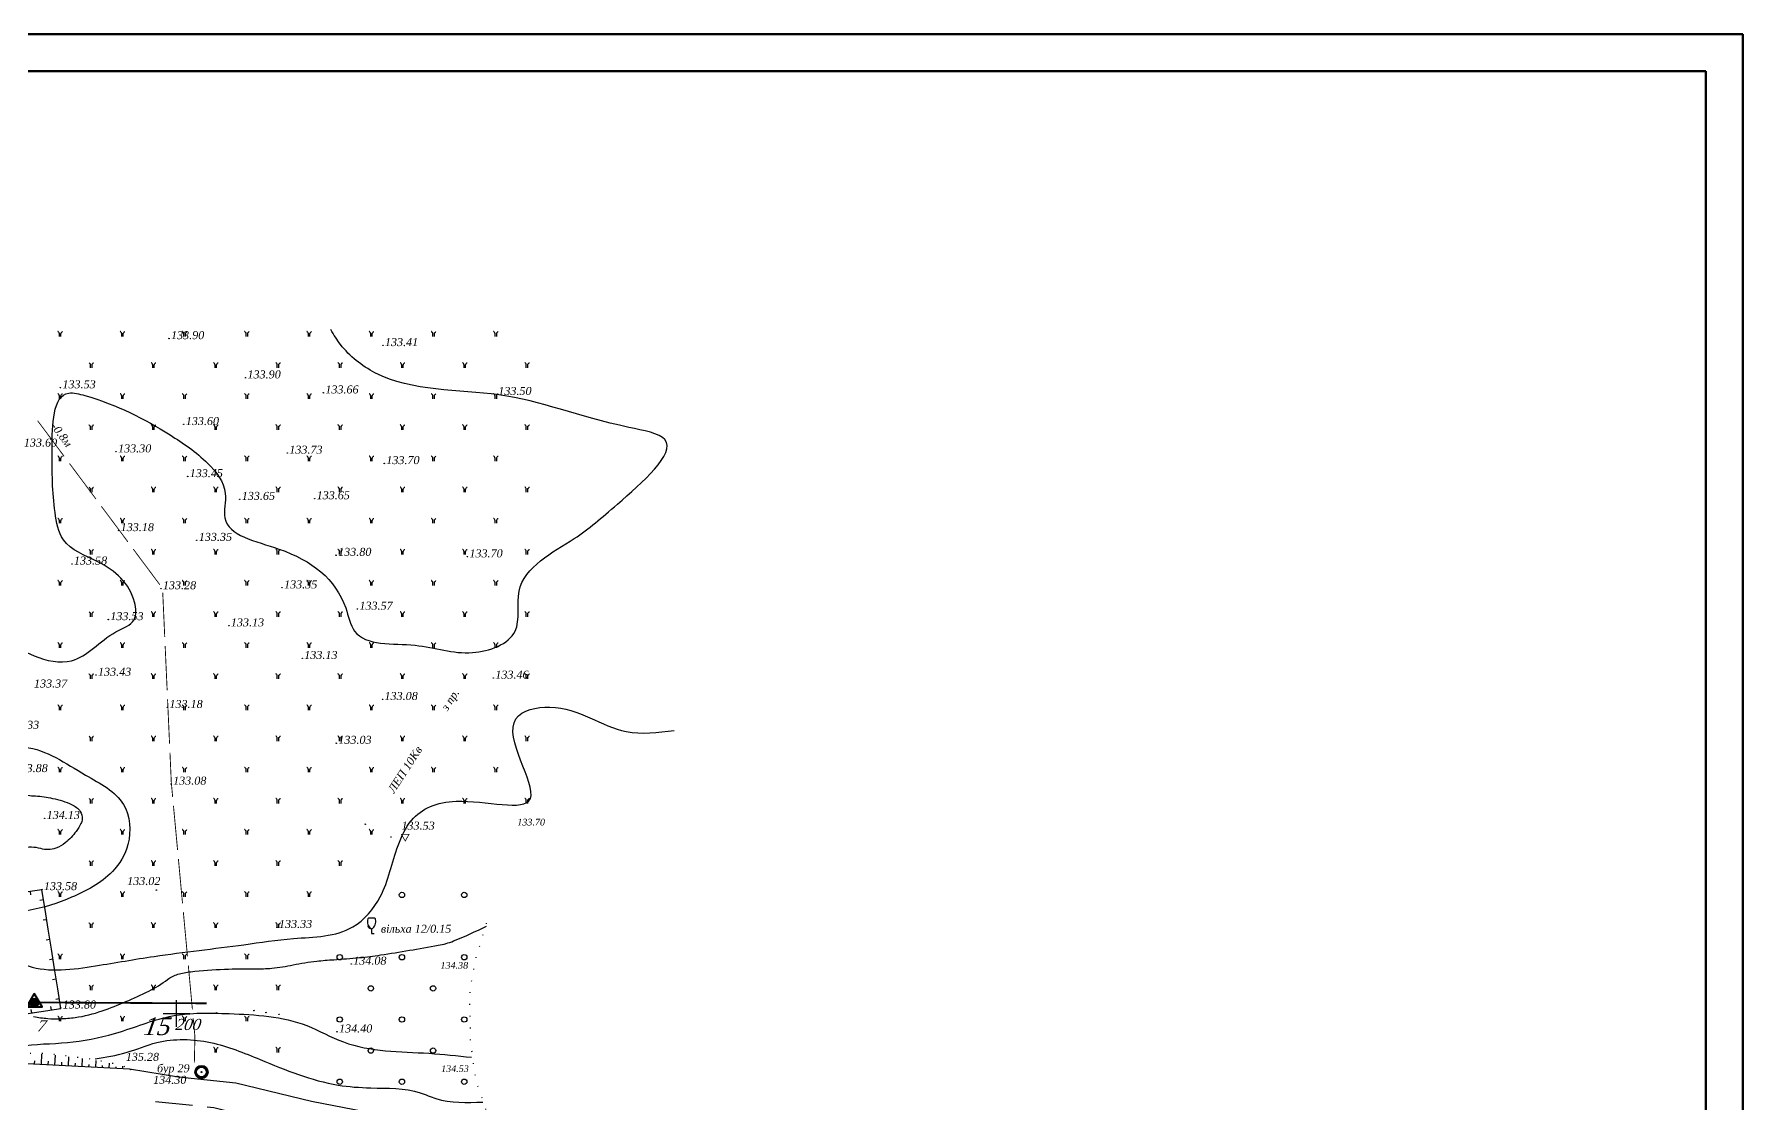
# Model space of a CAD drawing. Header units: millimetres. Extents: x 1400 to 7029, y -1119 to 1612.
# Drawn here: x 3351.4 to 3582, y 1460.6 to 1605 of the extents above; entities that cross this region are included whole.
import ezdxf
from ezdxf.lldxf.tags import DXFTag

# ---------------------------------------------------------------- set-up
doc = ezdxf.new("R2010")
doc.units = ezdxf.units.MM
doc.set_wipeout_variables(frame=1)
for name, pattern in [('ADOT1', [1.6, 0.1, -1.5]), ('AHIDDEN2', [3, 1.5, -1.5]), ('AHIDDEN4', [7, 5, -2])]:
    doc.linetypes.add(name, pattern=pattern)
for name, color, linetype in [('01_Північ', 7, 'Continuous'), ('0_Лицензия', 6, 'Continuous'), ('кресты', 7, 'Continuous'), ('ПИКЕТЫ', 7, 'Continuous')]:
    doc.layers.add(name, color=color, linetype=linetype)
doc.styles.add('grad', font='timesi.ttf')
doc.styles.add('universw', font='timesi.ttf', dxfattribs={"oblique": 10})
tags = doc.linetypes.add('New Line1', pattern=[1.5, 1, -0.5]).pattern_tags.tags
tags[6:7] = [DXFTag(74, 4), DXFTag(75, 0), DXFTag(340, '0'), DXFTag(46, 1.0), DXFTag(50, 0.0), DXFTag(44, 0.0), DXFTag(45, 0.0)]
tags[4:5] = [DXFTag(74, 4), DXFTag(75, 0), DXFTag(340, '0'), DXFTag(46, 1.0), DXFTag(50, 0.0), DXFTag(44, 0.0), DXFTag(45, 0.0)]

# ---------------------------------------------------------------- blocks, each defined once
blk = doc.blocks.new('475_1')
at = {"color": 0, "linetype": 'Continuous'}
for p, q in [((-2.5, 0), (2.5, 0)), ((0, 0.8), (0, 0))]:
    blk.add_line(p, q, dxfattribs=at)
blk = doc.blocks.new('369')
at = {"color": 0, "linetype": 'Continuous'}
blk.add_circle((0, 0), 0.6, dxfattribs=at)
blk = doc.blocks.new('390_2')
at = {"color": 0, "linetype": 'Continuous', "lineweight": 0}
blk.add_wipeout([(0.56, -0.02), (0.56, 0.02), (0.02, 0.02), (0.02, 1.02), (0.15, 1.11), (0.31, 1.24), (0.46, 1.38), (0.62, 1.58), (0.73, 1.77), (0.84, 2), (0.9, 2.21), (0.95, 2.44), (0.96, 2.61), (0.96, 2.86), (0.94, 3.01), (0.89, 3.24), (0.86, 3.33), (0.82, 3.39), (0.77, 3.44), (0.7, 3.46), (-0.38, 3.46), (-0.69, 3.46), (-0.8, 3.42), (-0.85, 3.37), (-0.89, 3.28), (-0.93, 3.11), (-0.96, 2.93), (-0.97, 2.66), (-0.95, 2.39), (-0.91, 2.19), (-0.85, 2.03), (-0.78, 1.85), (-0.67, 1.65), (-0.56, 1.5), (-0.45, 1.37), (-0.28, 1.21), (-0.13, 1.09), (-0.02, 1.02), (-0.02, -0.02)], dxfattribs=at)
at = {"color": 0, "linetype": 'Continuous'}
blk.add_lwpolyline([(0.89, 3.12), (0.86, 3.28, 0.283123), (0.7, 3.44), (-0.69, 3.44, 0.301637), (-0.87, 3.28, 0.346308), (0, 1.03, 0.325277)], format="xyb", close=True, dxfattribs=at)
blk.add_lwpolyline([(0, 1.03), (0, 0), (0.54, 0)], dxfattribs=at)
blk = doc.blocks.new('89_3')
at = {"color": 0, "linetype": 'Continuous', "lineweight": 0}
blk.add_wipeout([(1.49, -0.34), (1.52, -0.18), (1.53, -0.02), (1.52, 0.14), (1.5, 0.3), (1.46, 0.45), (1.41, 0.6), (1.34, 0.75), (1.25, 0.88), (1.15, 1.01), (1.04, 1.12), (0.91, 1.23), (0.78, 1.32), (0.64, 1.39), (0.49, 1.45), (0.34, 1.49), (0.18, 1.52), (0.02, 1.53), (-0.14, 1.52), (-0.3, 1.5), (-0.46, 1.46), (-0.61, 1.41), (-0.75, 1.33), (-0.89, 1.25), (-1.01, 1.15), (-1.13, 1.04), (-1.23, 0.91), (-1.32, 0.78), (-1.39, 0.64), (-1.45, 0.49), (-1.5, 0.34), (-1.52, 0.18), (-1.53, 0.02), (-1.53, -0.14), (-1.5, -0.3), (-1.46, -0.46), (-1.41, -0.61), (-1.34, -0.75), (-1.25, -0.89), (-1.15, -1.01), (-1.04, -1.13), (-0.92, -1.23), (-0.78, -1.32), (-0.64, -1.39), (-0.49, -1.45), (-0.34, -1.5), (-0.18, -1.52), (-0.02, -1.53), (0.14, -1.53), (0.3, -1.5), (0.45, -1.46), (0.6, -1.41), (0.75, -1.34), (0.88, -1.25), (1.01, -1.15), (1.12, -1.04), (1.23, -0.92), (1.32, -0.78), (1.39, -0.64), (1.45, -0.49)], dxfattribs=at)
at = {"linetype": 'Continuous'}
h = blk.add_hatch(color=0, dxfattribs=at)
h.paths.add_polyline_path([(1.5, 0, 1), (-1.5, 0, 1)])
h.paths.add_polyline_path([(1.1, 0, 1), (-1.1, 0, 1)], flags=16)
at = {"color": 0, "linetype": 'Continuous'}
for radius in [1.5, 1.1, 0.1]:
    blk.add_circle((0, 0), radius, dxfattribs=at)
blk = doc.blocks.new('Pointb')
at = {"color": 0, "linetype": 'ByBlock', "lineweight": -2, "const_width": 1.4}
blk.add_lwpolyline([(7, 4), (-7, 4), (0, -8.1)], close=True, dxfattribs=at)
blk = doc.blocks.new('403')
at = {"color": 0, "linetype": 'Continuous'}
for p, q in [((-0.45, 1.11), (-0.52, 1.11)), ((-0.38, 1.02), (-0.45, 1.11)), ((-0.31, 0.94), (-0.38, 1.02)), ((-0.21, 0.81), (-0.31, 0.94)), ((-0.17, 0.59), (-0.21, 0.81)), ((-0.17, 0), (-0.17, 0.59)), ((0.17, 0.59), (0.21, 0.81)), ((0.17, 0), (0.17, 0.59)), ((0.21, 0.81), (0.31, 0.94)), ((0.31, 0.94), (0.38, 1.02)), ((0.38, 1.02), (0.45, 1.11)), ((0.45, 1.11), (0.52, 1.11))]:
    blk.add_line(p, q, dxfattribs=at)
blk = doc.blocks.new('Licenzia')
at = {"linetype": 'New Line1', "lineweight": 25}
h = blk.add_hatch(color=6, dxfattribs=at)
h.dxf.hatch_style = 1
h.set_gradient(color1=(255, 0, 255), color2=(255, 0, 255), centered=1, tint=1, name='INVCYLINDER')
edge = h.paths.add_edge_path()
edge.add_arc((0, 0), 2, 0, 360)
at = {"color": 6, "linetype": 'Continuous', "lineweight": 40, "flags": 128}
blk.add_lwpolyline([(-0.08, 4.01), (-3.48, -1.99), (3.45, -1.99)], close=True, dxfattribs=at)
at = {"color": 10, "linetype": 'Continuous', "lineweight": 25}
blk.add_circle((0, 0), 2, dxfattribs=at)

msp = doc.modelspace()

# ---------------------------------------------------------------- linework, layer by layer
at = {"lineweight": 50}
for points in [[(3582.002, 1604.9881), (3582.002, 1000.9881), (2716.002, 1000.9881), (2716.002, 1604.9881)], [(3577.002, 1599.9881), (3577.002, 1005.9881), (2736.002, 1005.9881), (2736.002, 1599.9881)]]:
    msp.add_lwpolyline(points, close=True, dxfattribs=at)
at = {"layer": '01_Північ', "color": 7, "linetype": 'Continuous'}
for p, q in [((3351.4815, 1466.0318), (3351.5046, 1466.471)), ((3352.3977, 1465.9837), (3352.469, 1467.3401)), ((3354.2301, 1465.8874), (3354.2987, 1467.1927)), ((3356.0625, 1465.791), (3356.1245, 1466.9712)), ((3357.8948, 1465.6947), (3357.9503, 1466.7497)), ((3359.7272, 1465.5984), (3359.7737, 1466.4831)), ((3353.3139, 1465.9355), (3353.3379, 1466.3915)), ((3355.1463, 1465.8392), (3355.1681, 1466.2534)), ((3356.9787, 1465.7429), (3356.9982, 1466.1154)), ((3358.811, 1465.6466), (3358.8284, 1465.9774)), ((3360.6434, 1465.5503), (3360.6569, 1465.8067)), ((3361.5596, 1465.5021), (3361.594, 1466.1563)), ((3362.4758, 1465.4539), (3362.4852, 1465.6336)), ((3363.392, 1465.4058), (3363.4088, 1465.7252))]:
    msp.add_line(p, q, dxfattribs=at)
at = {"layer": '01_Північ', "color": 7, "linetype": 'Continuous', "const_width": 0.12}
for points in [[(3352.2225, 1552.3818), (3351.8847, 1552.8255)], [(3355.4742, 1548.0177), (3352.2225, 1552.3818)], [(3359.7761, 1542.2442), (3356.1912, 1547.0554)], [(3364.078, 1536.4706), (3360.4931, 1541.2819)], [(3368.3799, 1530.6971), (3364.795, 1535.5084)], [(3369.0468, 1523.6267), (3368.7767, 1529.6206)], [(3369.371, 1516.434), (3369.1008, 1522.4279)], [(3369.6952, 1509.2413), (3369.425, 1515.2352)], [(3369.9311, 1504.0058), (3369.7492, 1508.0425)], [(3370.1122, 1502.055), (3369.9311, 1504.0058)], [(3370.7778, 1494.8858), (3370.2232, 1500.8601)], [(3371.2287, 1490.0284), (3370.8887, 1493.691)], [(3371.4439, 1487.7167), (3371.2287, 1490.0284)], [(3372.1111, 1480.5477), (3371.5551, 1486.5219)], [(3372.7784, 1473.3787), (3372.2224, 1479.3528)], [(3373.1176, 1469.7341), (3372.8896, 1472.1838)], [(3373.0398, 1466.1953), (3373.1176, 1469.7341)]]:
    msp.add_lwpolyline(points, dxfattribs=at)
at = {"layer": '01_Північ', "color": 30}
msp.add_lwpolyline([(3349.5898, 1502.4871, 0.04374791), (3351.587, 1502.1886, -0.03765468), (3353.9102, 1501.8702, -0.02470546), (3355.2511, 1501.5123, -0.02620334), (3356.4745, 1501.048, -0.13295768), (3357.6384, 1500.108, -0.18669327), (3357.9147, 1499.0604, -0.08838336), (3357.7402, 1498.4706, -0.04363505), (3357.0917, 1497.4155, -0.06081726), (3355.6246, 1495.8712, -0.088867), (3354.3486, 1495.1537, -0.15303137), (3352.3135, 1495.09, 0.12406784), (3349.8225, 1495.1537, 0.02125384)], format="xyb", dxfattribs=at)
at = {"layer": '01_Північ', "color": 7, "linetype": 'ADOT1', "flags": 128}
for points in [[(3416.0867, 1452.8272), (3414.6647, 1455.0573), (3412.6929, 1459.0039), (3411.2927, 1463.0707), (3410.8333, 1465.0603), (3410.3215, 1469.2542), (3410.2139, 1474.3184), (3410.2899, 1476.2839), (3410.9936, 1480.1525), (3412.4716, 1485.0058)], [(3330.1822, 1468.2728), (3332.3079, 1468.5679), (3336.7217, 1468.7155), (3340.9731, 1467.9335), (3347.2998, 1467.5184), (3353.1469, 1467.4872), (3358.9991, 1466.7325), (3362.6993, 1466.0155), (3364.7004, 1465.2986)]]:
    msp.add_lwpolyline(points, dxfattribs=at)
at = {"layer": '01_Північ', "color": 7, "linetype": 'Continuous', "flags": 128}
msp.add_lwpolyline([(3330.4917, 1468.1025), (3332.4487, 1467.7924), (3346.1342, 1466.3129), (3364.3082, 1465.3576)], dxfattribs=at)
at = {"layer": '01_Північ', "color": 7}
msp.add_lwpolyline([(3416.3087, 1453.1797), (3410.8839, 1455.1108), (3403.0066, 1458.2302), (3388.8594, 1460.9419), (3378.6385, 1463.4363), (3370.9134, 1464.2678), (3364.3031, 1465.3309)], dxfattribs=at)
at = {"layer": '01_Північ', "linetype": 'AHIDDEN4', "flags": 128}
msp.add_lwpolyline([(3367.8176, 1460.9665), (3375.6613, 1460.1726), (3382.8941, 1458.3115), (3394.8527, 1455.7632), (3406.0098, 1453.3289), (3410.8218, 1451.8417), (3414.7017, 1450.2775), (3418.2996, 1446.9613), (3425.7955, 1437.4775), (3434.2095, 1426.439), (3441.8033, 1417.1479), (3446.3944, 1411.8166), (3453.8362, 1404.9892), (3461.0878, 1397.1662), (3466.3197, 1389.8926), (3468.9965, 1386.3063), (3471.7027, 1383.6313), (3475.3502, 1380.9268), (3483.5746, 1376.8068), (3488.4428, 1374.6709), (3492.1237, 1372.1197)], dxfattribs=at)
at = {"layer": '01_Північ', "color": 7}
for centre in [(3369.6275, 1563.9208, 40.17), (3398.4877, 1562.9854, 40.023), (3354.9734, 1557.2921, 40.059), (3379.9436, 1558.6211, 40.17), (3390.4525, 1556.5976, 40.098), (3413.7917, 1556.3926, 40.05), (3371.6161, 1552.3291, 40.08), (3362.4788, 1548.6412, 39.99), (3385.5855, 1548.4656, 40.119), (3372.1432, 1545.3045, 40.035), (3398.6764, 1547.0607, 40.26), (3379.1719, 1542.2312, 40.095), (3389.2756, 1542.319, 40.095), (3362.8303, 1538.0164, 39.954), (3373.3733, 1536.6993, 40.005), (3356.5225, 1533.5033, 40.074), (3392.1749, 1534.6797, 40.14), (3409.8949, 1534.4777, 40.11), (3368.5282, 1530.1753, 39.984), (3384.8827, 1530.2893, 40.005), (3395.0532, 1527.4141, 40.071), (3361.4301, 1526.0018, 40.059), (3377.6997, 1525.163, 39.939), (3387.6022, 1520.7677, 39.939), (3359.7702, 1518.5004, 40.029), (3413.3902, 1518.1128, 40.038), (3398.4325, 1515.2298, 39.924), (3369.4109, 1514.1504, 39.954), (3392.1988, 1509.3144, 39.909), (3369.9107, 1503.8048, 39.924), (3352.8447, 1499.1717, 40.239), (3396.1106, 1498.3823, 40.014), (3399.5791, 1496.6518, 40.059), (3352.4652, 1489.5683, 40.074), (3367.9176, 1489.4867, 39.906), (3384.1886, 1484.4693, 39.999), (3394.2098, 1479.5144, 40.224), (3355.0136, 1473.5977, 40.14), (3376.0363, 1472.9205, 42.228), (3381.0703, 1473.2355, 42.255), (3382.6963, 1472.9685), (3384.4813, 1472.7105), (3392.2976, 1470.3684, 40.32), (3364.4544, 1465.2752, 40.584)]:
    msp.add_circle(centre, 0.03, dxfattribs=at)
at = {"layer": '01_Північ', "color": 30}
msp.add_open_spline([(3331.0609, 1529.1305), (3333.0846, 1529.1464), (3337.7208, 1529.1829), (3344.7739, 1525.9763), (3349.903, 1521.0677), (3357.5515, 1519.5084), (3360.8159, 1523.9639), (3365.3324, 1525.4696), (3364.9543, 1530.3427), (3360.8627, 1533.8682), (3355.0214, 1535.741), (3353.8601, 1542.3005), (3353.8214, 1547.7187), (3353.9103, 1557.3658), (3362.0534, 1555.2846), (3368.0413, 1552.1678), (3374.5718, 1547.7501), (3377.8085, 1543.6636), (3376.1193, 1537.5326), (3386.6716, 1535.6652), (3392.9952, 1530.8122), (3394.6682, 1522.2197), (3403.2625, 1523.2293), (3409.6477, 1520.5854), (3417.6972, 1523.4164), (3415.474, 1532.1296), (3424.2721, 1536.4386), (3430.1132, 1541.5797), (3440.3249, 1550.3721), (3426.0887, 1552.8035), (3415.3836, 1557.4744), (3400.2491, 1556.5633), (3393.354, 1562.0237), (3391.8586, 1564.4203), (3391.4563, 1565.119)], degree=3, knots=[0, 0, 0, 0, 20.08899073, 46.02505419, 74.54024475, 91.56348481, 115.33689798, 125.12523841, 133.01652171, 157.53459508, 175.96097375, 188.78512449, 217.73855593, 243.67667572, 250.99414323, 293.26782357, 314.39846265, 330.16681118, 341.12488912, 369.21213995, 409.27612121, 420.43587382, 448.35464439, 474.43314628, 495.89036247, 513.94341821, 548.20527083, 573.12661894, 609.10234873, 626.21508846, 686.48255566, 743.11714295, 763.11460475, 771.08713075, 771.08713075, 771.08713075, 771.08713075], dxfattribs=at)
for points in [[(3345.1654, 1467.7007), (3350.2837, 1468.5405), (3356.7006, 1468.9986), (3363.0554, 1470.3723), (3370.0834, 1472.51), (3377.7226, 1472.8154), (3388.2036, 1471.2056), (3393.169, 1468.9915), (3404.7041, 1467.4646), (3410.4335, 1466.9301)], [(3359.6521, 1466.7169), (3363.8588, 1467.5769), (3367.97, 1468.9146), (3375.2362, 1468.9146), (3381.9287, 1466.6213), (3392.4456, 1463.1814), (3396.8435, 1462.7992), (3403.5361, 1462.1303), (3405.6395, 1461.3659), (3411.9496, 1460.8881)]]:
    msp.add_spline(points, degree=3, dxfattribs=at)
at = {"layer": 'кресты', "color": 3, "linetype": 'Continuous'}
for p, q in [((3370.6513, 1471.0275), (3370.6513, 1474.6275)), ((3368.8513, 1472.8275), (3372.4513, 1472.8275))]:
    msp.add_line(p, q, dxfattribs=at)

# ---------------------------------------------------------------- block references
at = {"layer": '01_Північ', "color": 7, "xscale": 0.6, "yscale": 0.6, "zscale": 0.6}
for name, p in [('403', (3354.9367, 1564.1841)), ('403', (3363.3367, 1564.1841)), ('403', (3371.7367, 1564.1841)), ('403', (3380.1367, 1564.1841)), ('403', (3388.5367, 1564.1841)), ('403', (3396.9367, 1564.1841)), ('403', (3405.3367, 1564.1841)), ('403', (3413.7367, 1564.1841)), ('403', (3359.1367, 1559.9841)), ('403', (3367.5367, 1559.9841)), ('403', (3375.9367, 1559.9841)), ('403', (3384.3367, 1559.9841)), ('403', (3392.7367, 1559.9841)), ('403', (3401.1367, 1559.9841)), ('403', (3409.5367, 1559.9841)), ('403', (3417.9367, 1559.9841)), ('403', (3354.9367, 1555.7841)), ('403', (3363.3367, 1555.7841)), ('403', (3371.7367, 1555.7841)), ('403', (3380.1367, 1555.7841)), ('403', (3388.5367, 1555.7841)), ('403', (3396.9367, 1555.7841)), ('403', (3405.3367, 1555.7841)), ('403', (3413.7367, 1555.7841)), ('403', (3359.1367, 1551.5841)), ('403', (3367.5367, 1551.5841)), ('403', (3375.9367, 1551.5841)), ('403', (3384.3367, 1551.5841)), ('403', (3392.7367, 1551.5841)), ('403', (3401.1367, 1551.5841)), ('403', (3409.5367, 1551.5841)), ('403', (3417.9367, 1551.5841)), ('403', (3354.9367, 1547.3841)), ('403', (3363.3367, 1547.3841)), ('403', (3371.7367, 1547.3841)), ('403', (3380.1367, 1547.3841)), ('403', (3388.5367, 1547.3841)), ('403', (3396.9367, 1547.3841)), ('403', (3405.3367, 1547.3841)), ('403', (3413.7367, 1547.3841)), ('403', (3359.1367, 1543.1841)), ('403', (3367.5367, 1543.1841)), ('403', (3375.9367, 1543.1841)), ('403', (3384.3367, 1543.1841)), ('403', (3392.7367, 1543.1841)), ('403', (3401.1367, 1543.1841)), ('403', (3409.5367, 1543.1841)), ('403', (3417.9367, 1543.1841)), ('403', (3354.9367, 1538.9841)), ('403', (3363.3367, 1538.9841)), ('403', (3371.7367, 1538.9841)), ('403', (3380.1367, 1538.9841)), ('403', (3388.5367, 1538.9841)), ('403', (3396.9367, 1538.9841)), ('403', (3405.3367, 1538.9841)), ('403', (3413.7367, 1538.9841)), ('403', (3359.1367, 1534.7841)), ('403', (3367.5367, 1534.7841)), ('403', (3375.9367, 1534.7841)), ('403', (3384.3367, 1534.7841)), ('403', (3392.7367, 1534.7841)), ('403', (3401.1367, 1534.7841)), ('403', (3409.5367, 1534.7841)), ('403', (3417.9367, 1534.7841)), ('403', (3354.9367, 1530.5841)), ('403', (3363.3367, 1530.5841)), ('403', (3371.7367, 1530.5841)), ('403', (3380.1367, 1530.5841)), ('403', (3388.5367, 1530.5841)), ('403', (3396.9367, 1530.5841)), ('403', (3405.3367, 1530.5841)), ('403', (3413.7367, 1530.5841)), ('403', (3359.1367, 1526.3841)), ('403', (3367.5367, 1526.3841)), ('403', (3375.9367, 1526.3841)), ('403', (3384.3367, 1526.3841)), ('403', (3392.7367, 1526.3841)), ('403', (3401.1367, 1526.3841)), ('403', (3409.5367, 1526.3841)), ('403', (3417.9367, 1526.3841)), ('403', (3354.9367, 1522.1841)), ('403', (3363.3367, 1522.1841)), ('403', (3371.7367, 1522.1841)), ('403', (3380.1367, 1522.1841)), ('403', (3388.5367, 1522.1841)), ('403', (3396.9367, 1522.1841)), ('403', (3405.3367, 1522.1841)), ('403', (3413.7367, 1522.1841)), ('403', (3359.1367, 1517.9841)), ('403', (3367.5367, 1517.9841)), ('403', (3375.9367, 1517.9841)), ('403', (3384.3367, 1517.9841)), ('403', (3392.7367, 1517.9841)), ('403', (3401.1367, 1517.9841)), ('403', (3409.5367, 1517.9841)), ('403', (3417.9367, 1517.9841)), ('403', (3354.9367, 1513.7841)), ('403', (3363.3367, 1513.7841)), ('403', (3371.7367, 1513.7841)), ('403', (3380.1367, 1513.7841)), ('403', (3388.5367, 1513.7841)), ('403', (3396.9367, 1513.7841)), ('403', (3405.3367, 1513.7841)), ('403', (3413.7367, 1513.7841)), ('403', (3359.1367, 1509.5841)), ('403', (3367.5367, 1509.5841)), ('403', (3375.9367, 1509.5841)), ('403', (3384.3367, 1509.5841)), ('403', (3392.7367, 1509.5841)), ('403', (3401.1367, 1509.5841)), ('403', (3409.5367, 1509.5841)), ('403', (3417.9367, 1509.5841)), ('403', (3354.9367, 1505.3841)), ('403', (3363.3367, 1505.3841)), ('403', (3371.7367, 1505.3841)), ('403', (3380.1367, 1505.3841)), ('403', (3388.5367, 1505.3841)), ('403', (3396.9367, 1505.3841)), ('403', (3405.3367, 1505.3841)), ('403', (3413.7367, 1505.3841)), ('403', (3359.1367, 1501.1841)), ('403', (3367.5367, 1501.1841)), ('403', (3375.9367, 1501.1841)), ('403', (3384.3367, 1501.1841)), ('403', (3392.7367, 1501.1841)), ('403', (3401.1367, 1501.1841)), ('403', (3409.5367, 1501.1841)), ('403', (3417.9367, 1501.1841)), ('403', (3354.9367, 1496.9841)), ('403', (3363.3367, 1496.9841)), ('403', (3371.7367, 1496.9841)), ('403', (3380.1367, 1496.9841)), ('403', (3388.5367, 1496.9841)), ('403', (3396.9367, 1496.9841)), ('403', (3359.1367, 1492.7841)), ('403', (3367.5367, 1492.7841)), ('403', (3375.9367, 1492.7841)), ('403', (3384.3367, 1492.7841)), ('403', (3392.7367, 1492.7841)), ('403', (3354.9367, 1488.5841)), ('403', (3363.3367, 1488.5841)), ('403', (3371.7367, 1488.5841)), ('403', (3380.1367, 1488.5841)), ('403', (3388.5367, 1488.5841)), ('369', (3401.0596, 1488.832)), ('369', (3409.4596, 1488.832)), ('403', (3359.1367, 1484.3841)), ('403', (3367.5367, 1484.3841)), ('403', (3375.9367, 1484.3841)), ('403', (3384.3367, 1484.3841)), ('369', (3396.8596, 1484.632)), ('403', (3354.9367, 1480.1841)), ('403', (3363.3367, 1480.1841)), ('403', (3371.7367, 1480.1841)), ('403', (3380.1367, 1480.1841)), ('369', (3392.6596, 1480.432)), ('369', (3401.0596, 1480.432)), ('369', (3409.4596, 1480.432)), ('403', (3359.1367, 1475.9841)), ('403', (3367.5367, 1475.9841)), ('403', (3375.9367, 1475.9841)), ('403', (3384.3367, 1475.9841)), ('369', (3396.8596, 1476.232)), ('369', (3405.2596, 1476.232)), ('403', (3354.9367, 1471.7841)), ('403', (3363.3367, 1471.7841)), ('403', (3371.7367, 1471.7841)), ('403', (3380.1367, 1471.7841)), ('369', (3392.6596, 1472.032)), ('369', (3401.0596, 1472.032)), ('369', (3409.4596, 1472.032)), ('403', (3375.9367, 1467.5841)), ('403', (3384.3367, 1467.5841)), ('369', (3396.8596, 1467.832)), ('369', (3405.2596, 1467.832)), ('369', (3392.6596, 1463.632)), ('369', (3401.0596, 1463.632)), ('369', (3409.4596, 1463.632))]:
    msp.add_blockref(name, p, dxfattribs=at)
at = {"layer": '01_Північ', "color": 1, "linetype": 'Continuous', "xscale": 0.075, "yscale": 0.075, "zscale": 0.075}
msp.add_blockref('Pointb', (3401.501, 1496.7217), dxfattribs=at)
at = {"layer": '01_Північ', "color": 7, "yscale": 0.6}
for p, xscale, zscale, rotation in [((3350.908, 1489.3041), 0.6297023035934652, 0.6297023035934652, 188.7856), ((3352.6776, 1488.2087), 0.5411324960491185, 0.5411324960491185, 99.0954), ((3353.1053, 1485.537), 0.5411324960491185, 0.5411324960491185, 99.0954), ((3353.533, 1482.8654), 0.5411324960491185, 0.5411324960491185, 99.0954), ((3353.9608, 1480.1938), 0.5411324960491185, 0.5411324960491185, 99.0954), ((3354.3885, 1477.5221), 0.5411324960491185, 0.5411324960491185, 99.0954), ((3354.8162, 1474.8505), 0.5411324960491185, 0.5411324960491185, 99.0954), ((3351.0604, 1472.9135), 0.535321633337632, 0.535321633337632, 8.610799999999998), ((3353.7068, 1473.3143), 0.535321633337632, 0.535321633337632, 8.610799999999998)]:
    msp.add_blockref('475_1', p, dxfattribs=dict(at, xscale=xscale, zscale=zscale, rotation=rotation))
at = {"layer": '0_Лицензия', "color": 6, "linetype": 'New Line1', "lineweight": 25, "xscale": 0.3, "yscale": 0.3, "zscale": 0.3}
msp.add_blockref('Licenzia', (3351.4513, 1474.3275), dxfattribs=at)

# ---------------------------------------------------------------- texts
at = {"layer": '01_Північ', "color": 7, "style": 'universw'}
for s, height, p in [('133.90', 1.08, (3369.8961, 1563.8341, 40.17)), ('133.41', 1.08, (3398.7562, 1562.8987, 40.023)), ('133.90', 1.08, (3380.2121, 1558.5345, 40.17)), ('133.53', 1.08, (3355.2419, 1557.2054, 40.059)), ('133.66', 1.08, (3390.721, 1556.511, 40.098)), ('133.50', 1.08, (3414.0602, 1556.3059, 40.05)), ('133.60', 1.08, (3371.8846, 1552.2425, 40.08)), ('133.60', 1.08, (3350.0355, 1549.3363, 40.08)), ('133.30', 1.08, (3362.7474, 1548.5545, 39.99)), ('133.73', 1.08, (3385.8541, 1548.3789, 40.119)), ('133.70', 1.08, (3398.9449, 1546.974, 40.26)), ('133.45', 1.08, (3372.4118, 1545.2178, 40.035)), ('133.65', 1.08, (3379.4404, 1542.1445, 40.095)), ('133.65', 1.08, (3389.5441, 1542.2323, 40.095)), ('133.18', 1.08, (3363.0988, 1537.9297, 39.954)), ('133.35', 1.08, (3373.6418, 1536.6126, 40.005)), ('133.80', 1.08, (3392.4434, 1534.593, 40.14)), ('133.58', 1.08, (3356.7911, 1533.4166, 40.074)), ('133.70', 1.08, (3410.1635, 1534.391, 40.11)), ('133.28', 1.08, (3368.7967, 1530.0886, 39.984)), ('133.35', 1.08, (3385.1512, 1530.2026, 40.005)), ('133.53', 1.08, (3361.6987, 1525.9152, 40.059)), ('133.57', 1.08, (3395.3217, 1527.3274, 40.071)), ('133.13', 1.08, (3377.9682, 1525.0764, 39.939)), ('133.43', 1.08, (3360.0387, 1518.4137, 40.029)), ('133.13', 1.08, (3387.8708, 1520.681, 39.939)), ('133.37', 1.08, (3351.4017, 1516.8269, 40.011)), ('133.46', 1.08, (3413.6587, 1518.0261, 40.038)), ('133.18', 1.08, (3369.6795, 1514.0637, 39.954)), ('133.08', 1.08, (3398.701, 1515.1432, 39.924)), ('133.33', 1.08, (3347.6175, 1511.2552, 39.999)), ('133.03', 1.08, (3392.4673, 1509.2277, 39.909)), ('133.88', 1.08, (3348.7723, 1505.4127, 40.164)), ('133.08', 1.08, (3370.1792, 1503.7181, 39.924)), ('134.13', 1.08, (3353.1133, 1499.085, 40.239)), ('133.70', 0.9, (3416.6202, 1498.2091, 40.11)), ('133.53', 1.08, (3400.9914, 1497.6471, 40.059)), ('133.58', 1.08, (3352.7338, 1489.4817, 40.074)), ('133.02', 1.08, (3363.9741, 1490.1766, 39.906)), ('133.33', 1.08, (3384.4571, 1484.3826, 39.999)), ('134.08', 1.08, (3394.4783, 1479.4277, 40.224)), ('134.38', 0.9, (3406.2512, 1478.8867, 40.314)), ('133.80', 1.08, (3355.2822, 1473.5111, 40.14)), ('134.40', 1.08, (3392.5662, 1470.2817, 40.32)), ('135.28', 1.08, (3363.789, 1466.4481, 40.584)), ('134.53', 0.9, (3406.3425, 1464.9434, 40.359))]:
    msp.add_text(s, height=height, dxfattribs=at).set_placement(p)
at = {"layer": '01_Північ', "color": 7, "linetype": 'Continuous', "style": 'grad'}
msp.add_text('-0.8м', height=1.08, rotation=306.544517, dxfattribs=at).set_placement((3353.639, 1552.058))
at = {"layer": '01_Північ', "color": 7, "style": 'universw'}
msp.add_text('ЛЕП 10Кв               з пр.', height=1.08, rotation=57.05846, dxfattribs=at).set_placement((3399.9899, 1502.4882, 39.909))
at = {"layer": '01_Північ', "color": 7, "linetype": 'Continuous', "style": 'grad'}
msp.add_text('вільха 12/0.15', height=1.08, dxfattribs=at).set_placement((3398.2129, 1483.7318))
at = {"layer": '01_Північ', "color": 7, "linetype": 'AHIDDEN2', "style": 'universw', "oblique": 10}
for s, height, p in [('15', 2.4, (3366.0914, 1469.9205)), ('200', 1.5, (3370.432, 1470.6085))]:
    msp.add_text(s, height=height, dxfattribs=at).set_placement(p)
at = {"layer": '0_Лицензия', "color": 6, "linetype": 'New Line1', "lineweight": 25, "insert": (3351.8092, 1471.9286), "char_height": 1.5, "attachment_point": 1, "style": 'universw'}
msp.add_mtext_dynamic_manual_height_columns('7', width=7.234357, gutter_width=15, heights=[6.4231], dxfattribs=at)
at = {"layer": 'ПИКЕТЫ', "color": 7, "linetype": 'AHIDDEN2', "style": 'universw', "oblique": 10}
for s, height, p in [('15', 2.4, (3366.0914, 1469.9205)), ('200', 1.5, (3370.432, 1470.6085))]:
    msp.add_text(s, height=height, dxfattribs=at).set_placement(p)

# ---------------------------------------------------------------- next in the draw order: block references
at = {"layer": '01_Північ', "color": 7, "linetype": 'Continuous', "xscale": 0.6, "yscale": 0.6, "zscale": 0.6}
for name, p in [('390_2', (3396.9678, 1483.6361)), ('89_3', (3374.003, 1464.9382, -40.092))]:
    msp.add_blockref(name, p, dxfattribs=at)

# ---------------------------------------------------------------- next in the draw order: linework, layer by layer
at = {"color": 6, "linetype": 'Continuous', "lineweight": 60, "flags": 128}
msp.add_lwpolyline([(3374.7034, 1362.0214, 0.24, 0.24, 0), (3263.109, 1295.3115, 0.24, 0.24, 0), (3249.1634, 1263.3117, 0.24, 0.24, 0), (3217.6097, 1221.1407, 0.24, 0.24, 0), (3221.9504, 1124.988, 0.24, 0.24, 0), (3074.2504, 1171.2569, 0.24, 0.24, 0), (2925.548, 1186.5997, 0.24, 0.24, 0), (2941.5578, 1368.4142, 0.24, 0.24, 0), (2942.8387, 1415.2605, 0, 0, 0), (3036.3911, 1417.5492, 0.24, 0.24, 0), (3140.0267, 1452.3008, 0.24, 0.24, 0), (3197.9798, 1458.7744, 0.24, 0.24, 0), (3315.7553, 1456.3401, 0.24, 0.24, 0), (3351.4513, 1474.3275, 0.24, 0.24, 0), (3374.7043, 1474.2089, 0.24, 0.24, 0)], format="xyseb", dxfattribs=at)
at = {"layer": '01_Північ', "color": 30}
msp.add_lwpolyline([(3351.3527, 1472.4381, 0.03195013), (3353.2521, 1472.1659, 0.02887084), (3354.9552, 1472.1306, 0.02449184), (3356.9553, 1472.303, 0.05234917), (3360.6057, 1473.1946, 0.02871476), (3366.8991, 1475.867, 0.04839459), (3369.4322, 1477.44, -0.09440068), (3370.808, 1478.1288, -0.04195233), (3372.5543, 1478.4684, -0.01628544), (3377.1172, 1478.8142, -0.01541002), (3381.2617, 1478.865, 0.02859671), (3383.4949, 1478.9513, 0.02824704), (3386.3652, 1479.3917, -0.02538186), (3389.5562, 1479.9002, -0.01001857), (3391.8441, 1480.1002, 0.00660381), (3395.3168, 1480.3799, 0.01519243), (3398.1701, 1480.7355, 0.00553126), (3405.9586, 1482.0357, 0.05100197), (3408.0162, 1482.6238, 0.02226289), (3412.4735, 1484.6402)], format="xyb", dxfattribs=at)
msp.add_spline([(3331.0609, 1529.1305), (3328.6261, 1528.8787), (3326.905, 1528.2914), (3327.4088, 1526.8649), (3329.5917, 1526.1097), (3333.0759, 1526.0258), (3338.7431, 1524.9349), (3342.0175, 1523.7182), (3344.4635, 1521.9529), (3345.2611, 1519.0999), (3342.9523, 1518.4286), (3337.7446, 1514.8106), (3335.5617, 1511.9577), (3333.5047, 1510.6571), (3333.6647, 1509.9722), (3336.9526, 1509.704), (3341.5824, 1510.1734), (3347.6883, 1508.8993), (3350.171, 1508.7651), (3358.3572, 1505.014), (3363.4747, 1501.0276), (3364.0802, 1495.6624), (3361.973, 1491.9769), (3356.4792, 1488.517), (3350.4586, 1486.7119), (3346.6205, 1485.2828), (3347.7494, 1481.146), (3350.6091, 1479.2656), (3359.7153, 1479.2656), (3367.6173, 1480.5443), (3379.7338, 1482.1238), (3386.4317, 1482.9511), (3394.4368, 1484.5244), (3398.1244, 1488.586), (3400.5326, 1495.5057), (3402.3388, 1498.8904), (3408.3716, 1501.4698), (3418.3809, 1501.8458), (3416.4342, 1512.6023), (3421.0249, 1514.1818), (3431.3352, 1510.8724), (3437.8073, 1511.0228)], degree=3, dxfattribs=at)

# ---------------------------------------------------------------- next in the draw order: texts
at = {"layer": '01_Північ', "color": 7, "linetype": 'Continuous', "style": 'grad'}
for s, p in [('134.30', (3367.4805, 1463.3457, -40.092)), ('бур 29', (3367.9988, 1464.8984, -40.092))]:
    msp.add_text(s, height=1.08, dxfattribs=at).set_placement(p)

doc.saveas('drawing.dxf')
